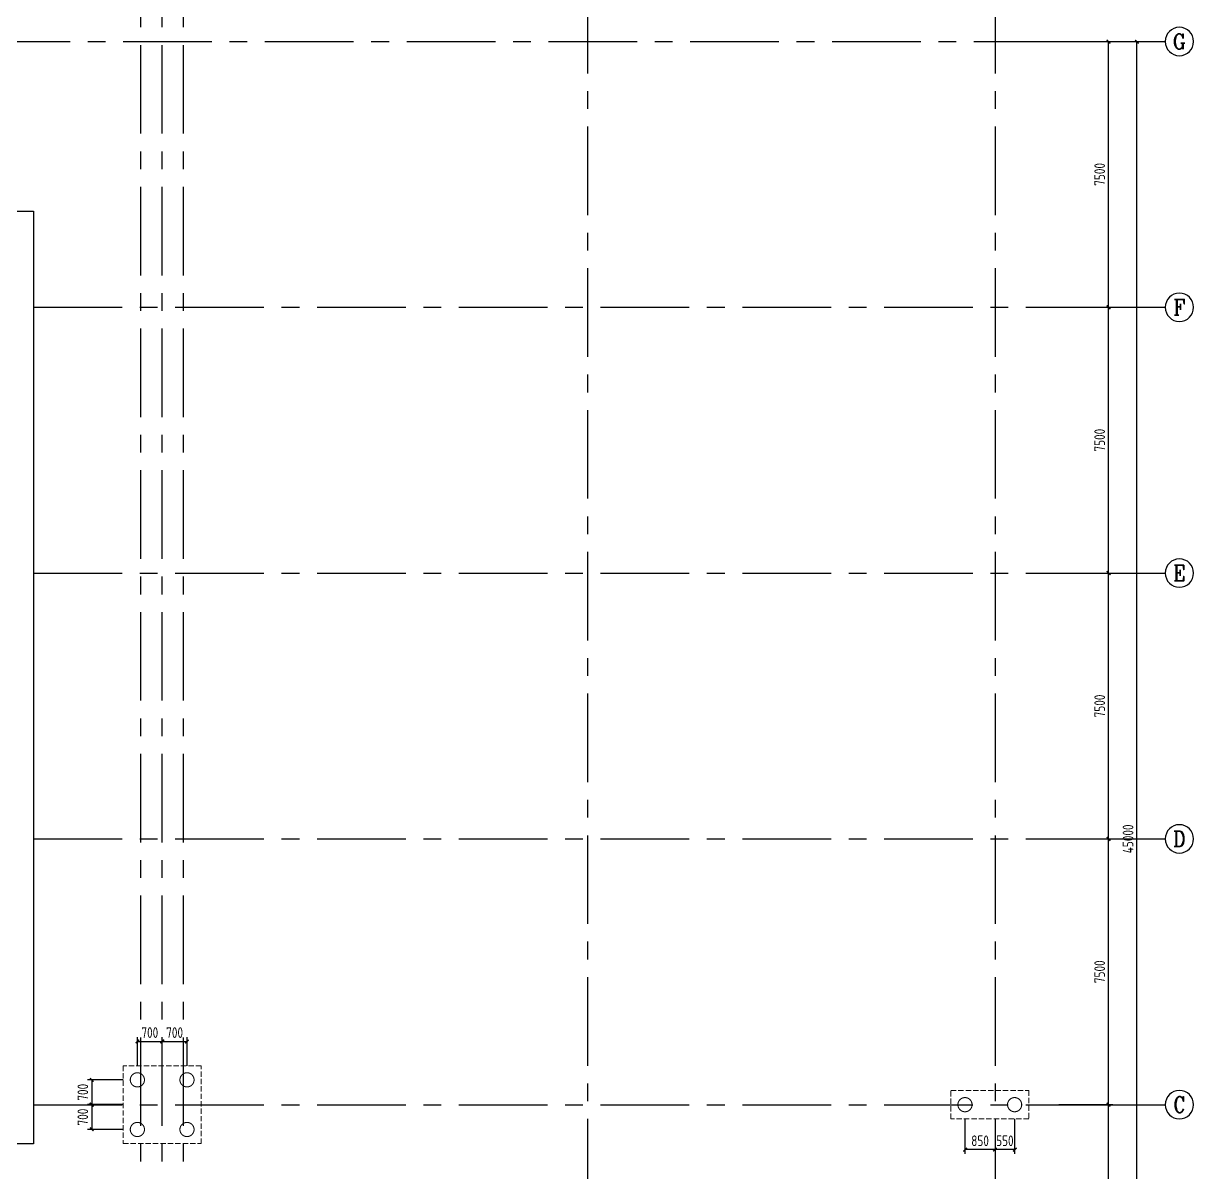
# Model space of a CAD drawing. Header units: millimetres. Extents: x 865490 to 879904, y 39442 to 44891.
# Drawn here: x 866722.9 to 867053.1, y 39652.4 to 39976.7 of the extents above; entities that cross this region are included whole.
import ezdxf
from ezdxf.enums import TextEntityAlignment as Align

# ---------------------------------------------------------------- set-up
doc = ezdxf.new("R2010")
doc.units = ezdxf.units.MM
doc.header["$LTSCALE"] = 1000
doc.header["$MEASUREMENT"] = 0
for name, pattern in [('CENTER', [2, 1.25, -0.25, 0.25, -0.25]), ('DASH', [0.35, 0.25, -0.1]), ('DOTE', [2.42, 2, -0.2, 0.02, -0.2])]:
    doc.linetypes.add(name, pattern=pattern)
for name, color, linetype in [('1507', 6, 'Continuous'), ('AXIS', 3, 'Continuous'), ('AXIS_TEXT', 7, 'Continuous'), ('DIM', 7, 'Continuous'), ('DOTE', 1, 'DOTE'), ('柱', 2, 'Continuous')]:
    doc.layers.add(name, color=color, linetype=linetype)
doc.layers.add('承台基础', color=23, linetype='Continuous', lineweight=18)
doc.styles.add('_TCH_AXIS', font='COMPLEX', dxfattribs={"bigfont": 'GBCBIG'})
doc.styles.add('COMPLEX', font='COMPLEX')
doc.styles.add('GBHZ', font='gbenor.shx', dxfattribs={"width": 0.9, "bigfont": 'gbcbig.shx'})
doc.dimstyles.new('Y', dxfattribs={"dimscale": 0, "dimtxt": 3, "dimasz": 0.01, "dimexe": 1.2, "dimexo": 1, "dimgap": 1, "dimtad": 1, "dimdec": 0, "dimlfac": 100, "dimzin": 0, "dimdsep": 46, "dimtxsty": 'GBHZ', "dimblk1": 'DX', "dimblk2": 'DX', "dimsah": 1, "dimcen": 0.09, "dimdle": 1, "dimadec": 0, "dimazin": 0, "dimtfac": 1, "dimtdec": 0, "dimtix": 1, "dimtmove": 2, "dimatfit": 3, "dimldrblk": 'DX', "dimfxl": 0, "dimtolj": 1, "dimtzin": 0, "dimarcsym": 0})
doc.dimstyles.new('Y100', dxfattribs={"dimscale": 0, "dimtxt": 3, "dimasz": 0.01, "dimexe": 1.2, "dimexo": 2, "dimgap": 1, "dimtad": 1, "dimdec": 0, "dimlfac": 100, "dimzin": 0, "dimdsep": 46, "dimtxsty": 'GBHZ', "dimblk": 'DX', "dimcen": 0.09, "dimdle": 1, "dimclrd": 7, "dimclre": 7, "dimclrt": 7, "dimadec": 0, "dimazin": 0, "dimtfac": 1, "dimtdec": 0, "dimtix": 1, "dimtmove": 2, "dimatfit": 3, "dimldrblk": 'DX', "dimfxl": 0, "dimtolj": 1, "dimtzin": 0, "dimarcsym": 0})

# ---------------------------------------------------------------- blocks, each defined once
blk = doc.blocks.new('_AXISO')
blk.add_circle((0, 0), 0.5)
at = {"layer": 'AXIS_TEXT', "style": 'COMPLEX', "width": 1.041667}
blk.add_attdef('A', text='', height=0.56, dxfattribs=at).set_placement((-0.25, -0.28), (0.25, -0.28), align=Align.FIT)
blk = doc.blocks.new('DX')
at = {"color": 0, "linetype": 'ByBlock', "const_width": 40}
blk.add_lwpolyline([(-54, -51), (46, 49)], dxfattribs=at)
blk = doc.blocks.new('*D1177')
at = {"layer": 'Defpoints', "color": 0, "transparency": 16777216}
for p in [(867013.06, 39671.59), (867029.06, 39671.59), (867013.06, 39596.59)]:
    blk.add_point(p, dxfattribs=at)
at = {"layer": 'dim', "color": 7, "lineweight": -2, "transparency": 16777216}
for p, q in [((867015.06, 39671.59), (867030.26, 39671.59)), ((867029.06, 39596.6), (867029.06, 39671.58)), ((867015.06, 39596.59), (867030.26, 39596.59))]:
    blk.add_line(p, q, dxfattribs=at)
at = {"layer": 'dim', "color": 7, "lineweight": -2, "transparency": 16777216, "xscale": 0.01, "yscale": 0.01, "zscale": 0.01}
for p, rotation in [((867029.06, 39671.59), 90), ((867029.06, 39596.59), 270)]:
    blk.add_blockref('DX', p, dxfattribs=dict(at, rotation=rotation))
at = {"layer": 'dim', "color": 7, "transparency": 16777216, "insert": (867026.56, 39634.09), "char_height": 3, "attachment_point": 5, "rotation": 90, "style": 'GBHZ'}
blk.add_mtext('\\A1;7500', dxfattribs=at)
blk = doc.blocks.new('*D1178')
at = {"layer": 'Defpoints', "color": 0, "transparency": 16777216}
for p in [(867013.06, 39746.59), (867029.06, 39746.59), (867013.06, 39671.59)]:
    blk.add_point(p, dxfattribs=at)
at = {"layer": 'dim', "color": 7, "lineweight": -2, "transparency": 16777216}
for p, q in [((867015.06, 39746.59), (867030.26, 39746.59)), ((867029.06, 39671.6), (867029.06, 39746.58)), ((867015.06, 39671.59), (867030.26, 39671.59))]:
    blk.add_line(p, q, dxfattribs=at)
at = {"layer": 'dim', "color": 7, "lineweight": -2, "transparency": 16777216, "xscale": 0.01, "yscale": 0.01, "zscale": 0.01}
for p, rotation in [((867029.06, 39746.59), 90), ((867029.06, 39671.59), 270)]:
    blk.add_blockref('DX', p, dxfattribs=dict(at, rotation=rotation))
at = {"layer": 'dim', "color": 7, "transparency": 16777216, "insert": (867026.56, 39709.09), "char_height": 3, "attachment_point": 5, "rotation": 90, "style": 'GBHZ'}
blk.add_mtext('\\A1;7500', dxfattribs=at)
blk = doc.blocks.new('*D1179')
at = {"layer": 'Defpoints', "color": 0, "transparency": 16777216}
for p in [(867013.06, 39821.59), (867029.06, 39821.59), (867013.06, 39746.59)]:
    blk.add_point(p, dxfattribs=at)
at = {"layer": 'dim', "color": 7, "lineweight": -2, "transparency": 16777216}
for p, q in [((867015.06, 39821.59), (867030.26, 39821.59)), ((867029.06, 39746.6), (867029.06, 39821.58)), ((867015.06, 39746.59), (867030.26, 39746.59))]:
    blk.add_line(p, q, dxfattribs=at)
at = {"layer": 'dim', "color": 7, "lineweight": -2, "transparency": 16777216, "xscale": 0.01, "yscale": 0.01, "zscale": 0.01}
for p, rotation in [((867029.06, 39821.59), 90), ((867029.06, 39746.59), 270)]:
    blk.add_blockref('DX', p, dxfattribs=dict(at, rotation=rotation))
at = {"layer": 'dim', "color": 7, "transparency": 16777216, "insert": (867026.56, 39784.09), "char_height": 3, "attachment_point": 5, "rotation": 90, "style": 'GBHZ'}
blk.add_mtext('\\A1;7500', dxfattribs=at)
blk = doc.blocks.new('*D1180')
at = {"layer": 'Defpoints', "color": 0, "transparency": 16777216}
for p in [(867013.06, 39896.59), (867029.06, 39896.59), (867013.06, 39821.59)]:
    blk.add_point(p, dxfattribs=at)
at = {"layer": 'dim', "color": 7, "lineweight": -2, "transparency": 16777216}
for p, q in [((867015.06, 39896.59), (867030.26, 39896.59)), ((867029.06, 39821.6), (867029.06, 39896.58)), ((867015.06, 39821.59), (867030.26, 39821.59))]:
    blk.add_line(p, q, dxfattribs=at)
at = {"layer": 'dim', "color": 7, "lineweight": -2, "transparency": 16777216, "xscale": 0.01, "yscale": 0.01, "zscale": 0.01}
for p, rotation in [((867029.06, 39896.59), 90), ((867029.06, 39821.59), 270)]:
    blk.add_blockref('DX', p, dxfattribs=dict(at, rotation=rotation))
at = {"layer": 'dim', "color": 7, "transparency": 16777216, "insert": (867026.56, 39859.09), "char_height": 3, "attachment_point": 5, "rotation": 90, "style": 'GBHZ'}
blk.add_mtext('\\A1;7500', dxfattribs=at)
blk = doc.blocks.new('*D1181')
at = {"layer": 'Defpoints', "color": 0, "transparency": 16777216}
for p in [(867013.06, 39971.59), (867029.06, 39971.59), (867013.06, 39896.59)]:
    blk.add_point(p, dxfattribs=at)
at = {"layer": 'dim', "color": 7, "lineweight": -2, "transparency": 16777216}
for p, q in [((867015.06, 39971.59), (867030.26, 39971.59)), ((867029.06, 39896.6), (867029.06, 39971.58)), ((867015.06, 39896.59), (867030.26, 39896.59))]:
    blk.add_line(p, q, dxfattribs=at)
at = {"layer": 'dim', "color": 7, "lineweight": -2, "transparency": 16777216, "xscale": 0.01, "yscale": 0.01, "zscale": 0.01}
for p, rotation in [((867029.06, 39971.59), 90), ((867029.06, 39896.59), 270)]:
    blk.add_blockref('DX', p, dxfattribs=dict(at, rotation=rotation))
at = {"layer": 'dim', "color": 7, "transparency": 16777216, "insert": (867026.56, 39934.09), "char_height": 3, "attachment_point": 5, "rotation": 90, "style": 'GBHZ'}
blk.add_mtext('\\A1;7500', dxfattribs=at)
blk = doc.blocks.new('*D1182')
at = {"layer": 'Defpoints', "color": 0, "transparency": 16777216}
for p in [(867013.06, 39971.59), (867037.06, 39971.59), (867013.06, 39521.59)]:
    blk.add_point(p, dxfattribs=at)
at = {"layer": 'dim', "color": 7, "lineweight": -2, "transparency": 16777216}
for p, q in [((867015.06, 39971.59), (867038.26, 39971.59)), ((867037.06, 39521.6), (867037.06, 39971.58)), ((867015.06, 39521.59), (867038.26, 39521.59))]:
    blk.add_line(p, q, dxfattribs=at)
at = {"layer": 'dim', "color": 7, "lineweight": -2, "transparency": 16777216, "xscale": 0.01, "yscale": 0.01, "zscale": 0.01}
for p, rotation in [((867037.06, 39971.59), 90), ((867037.06, 39521.59), 270)]:
    blk.add_blockref('DX', p, dxfattribs=dict(at, rotation=rotation))
at = {"layer": 'dim', "color": 7, "transparency": 16777216, "insert": (867034.56, 39746.59), "char_height": 3, "attachment_point": 5, "rotation": 90, "style": 'GBHZ'}
blk.add_mtext('\\A1;45000', dxfattribs=at)
blk = doc.blocks.new('*D2187')
at = {"layer": 'Defpoints', "color": 0, "linetype": 'ByBlock', "transparency": 16777216}
for p in [(867002.56, 39668.59), (866997.06, 39665.59), (866997.06, 39658.9)]:
    blk.add_point(p, dxfattribs=at)
at = {"layer": 'dim', "color": 0, "linetype": 'ByBlock', "lineweight": -2, "transparency": 16777216}
for p, q in [((867002.56, 39667.59), (867002.56, 39657.7)), ((866997.06, 39664.59), (866997.06, 39657.7)), ((866997.05, 39658.9), (866997.04, 39658.9)), ((867002.56, 39658.9), (866997.06, 39658.9)), ((867002.57, 39658.9), (867002.58, 39658.9))]:
    blk.add_line(p, q, dxfattribs=at)
at = {"layer": 'dim', "color": 0, "linetype": 'ByBlock', "lineweight": -2, "transparency": 16777216, "xscale": 0.01, "yscale": 0.01, "zscale": 0.01}
blk.add_blockref('DX', (866997.06, 39658.9), dxfattribs=at)
at = {"layer": 'dim', "color": 0, "linetype": 'ByBlock', "lineweight": -2, "transparency": 16777216, "xscale": 0.01, "yscale": 0.01, "zscale": 0.01, "rotation": 180}
blk.add_blockref('DX', (867002.56, 39658.9), dxfattribs=at)
at = {"layer": 'dim', "color": 0, "linetype": 'ByBlock', "transparency": 16777216, "insert": (866999.81, 39661.4), "char_height": 3, "attachment_point": 5, "style": 'GBHZ'}
blk.add_mtext('\\A1;550', dxfattribs=at)
blk = doc.blocks.new('*D2188')
at = {"layer": 'Defpoints', "color": 0, "linetype": 'ByBlock', "transparency": 16777216}
for p in [(866988.56, 39668.59), (866997.06, 39665.59), (866988.56, 39658.9)]:
    blk.add_point(p, dxfattribs=at)
at = {"layer": 'dim', "color": 0, "linetype": 'ByBlock', "lineweight": -2, "transparency": 16777216}
for p, q in [((866988.56, 39667.59), (866988.56, 39657.7)), ((866997.06, 39664.59), (866997.06, 39657.7)), ((866997.05, 39658.9), (866988.57, 39658.9))]:
    blk.add_line(p, q, dxfattribs=at)
at = {"layer": 'dim', "color": 0, "linetype": 'ByBlock', "lineweight": -2, "transparency": 16777216, "xscale": 0.01, "yscale": 0.01, "zscale": 0.01, "rotation": 180}
blk.add_blockref('DX', (866988.56, 39658.9), dxfattribs=at)
at = {"layer": 'dim', "color": 0, "linetype": 'ByBlock', "lineweight": -2, "transparency": 16777216, "xscale": 0.01, "yscale": 0.01, "zscale": 0.01}
blk.add_blockref('DX', (866997.06, 39658.9), dxfattribs=at)
at = {"layer": 'dim', "color": 0, "linetype": 'ByBlock', "transparency": 16777216, "insert": (866992.81, 39661.4), "char_height": 3, "attachment_point": 5, "style": 'GBHZ'}
blk.add_mtext('\\A1;850', dxfattribs=at)
blk = doc.blocks.new('*D2197')
at = {"layer": 'Defpoints', "color": 0, "transparency": 16777216}
for p in [(866753.06, 39678.59), (866742.17, 39671.59), (866753.06, 39671.59)]:
    blk.add_point(p, dxfattribs=at)
at = {"layer": '柱', "color": 7, "lineweight": -2, "transparency": 16777216}
for p, q in [((866751.06, 39678.59), (866740.97, 39678.59)), ((866742.17, 39678.58), (866742.17, 39671.6)), ((866751.06, 39671.59), (866740.97, 39671.59))]:
    blk.add_line(p, q, dxfattribs=at)
at = {"layer": '柱', "color": 7, "lineweight": -2, "transparency": 16777216, "xscale": 0.01, "yscale": 0.01, "zscale": 0.01}
for p, rotation in [((866742.17, 39678.59), 90), ((866742.17, 39671.59), 270)]:
    blk.add_blockref('DX', p, dxfattribs=dict(at, rotation=rotation))
at = {"layer": '柱', "color": 7, "transparency": 16777216, "insert": (866739.67, 39675.09), "char_height": 3, "attachment_point": 5, "rotation": 90, "style": 'GBHZ'}
blk.add_mtext('\\A1;700', dxfattribs=at)
blk = doc.blocks.new('*D2198')
at = {"layer": 'Defpoints', "color": 0, "transparency": 16777216}
for p in [(866753.06, 39671.59), (866742.17, 39664.59), (866753.06, 39664.59)]:
    blk.add_point(p, dxfattribs=at)
at = {"layer": '柱', "color": 7, "lineweight": -2, "transparency": 16777216}
for p, q in [((866751.06, 39671.59), (866740.97, 39671.59)), ((866742.17, 39671.58), (866742.17, 39664.6)), ((866751.06, 39664.59), (866740.97, 39664.59))]:
    blk.add_line(p, q, dxfattribs=at)
at = {"layer": '柱', "color": 7, "lineweight": -2, "transparency": 16777216, "xscale": 0.01, "yscale": 0.01, "zscale": 0.01}
for p, rotation in [((866742.17, 39671.59), 90), ((866742.17, 39664.59), 270)]:
    blk.add_blockref('DX', p, dxfattribs=dict(at, rotation=rotation))
at = {"layer": '柱', "color": 7, "transparency": 16777216, "insert": (866739.67, 39668.09), "char_height": 3, "attachment_point": 5, "rotation": 90, "style": 'GBHZ'}
blk.add_mtext('\\A1;700', dxfattribs=at)
blk = doc.blocks.new('*D2199')
at = {"layer": 'Defpoints', "color": 0, "transparency": 16777216}
for p in [(866762.06, 39689.42), (866762.06, 39682.59), (866755.06, 39680.59)]:
    blk.add_point(p, dxfattribs=at)
at = {"layer": '柱', "color": 7, "lineweight": -2, "transparency": 16777216}
for p, q in [((866755.06, 39682.59), (866755.06, 39690.62)), ((866755.07, 39689.42), (866762.05, 39689.42)), ((866762.06, 39684.59), (866762.06, 39690.62))]:
    blk.add_line(p, q, dxfattribs=at)
at = {"layer": '柱', "color": 7, "lineweight": -2, "transparency": 16777216, "xscale": 0.01, "yscale": 0.01, "zscale": 0.01, "rotation": 180}
blk.add_blockref('DX', (866755.06, 39689.42), dxfattribs=at)
at = {"layer": '柱', "color": 7, "lineweight": -2, "transparency": 16777216, "xscale": 0.01, "yscale": 0.01, "zscale": 0.01}
blk.add_blockref('DX', (866762.06, 39689.42), dxfattribs=at)
at = {"layer": '柱', "color": 7, "transparency": 16777216, "insert": (866758.56, 39691.92), "char_height": 3, "attachment_point": 5, "style": 'GBHZ'}
blk.add_mtext('\\A1;700', dxfattribs=at)
blk = doc.blocks.new('*D2200')
at = {"layer": 'Defpoints', "color": 0, "transparency": 16777216}
for p in [(866769.06, 39689.42), (866762.06, 39682.59), (866769.06, 39680.59)]:
    blk.add_point(p, dxfattribs=at)
at = {"layer": '柱', "color": 7, "lineweight": -2, "transparency": 16777216}
for p, q in [((866762.06, 39684.59), (866762.06, 39690.62)), ((866762.07, 39689.42), (866769.05, 39689.42)), ((866769.06, 39682.59), (866769.06, 39690.62))]:
    blk.add_line(p, q, dxfattribs=at)
at = {"layer": '柱', "color": 7, "lineweight": -2, "transparency": 16777216, "xscale": 0.01, "yscale": 0.01, "zscale": 0.01, "rotation": 180}
blk.add_blockref('DX', (866762.06, 39689.42), dxfattribs=at)
at = {"layer": '柱', "color": 7, "lineweight": -2, "transparency": 16777216, "xscale": 0.01, "yscale": 0.01, "zscale": 0.01}
blk.add_blockref('DX', (866769.06, 39689.42), dxfattribs=at)
at = {"layer": '柱', "color": 7, "transparency": 16777216, "insert": (866765.56, 39691.92), "char_height": 3, "attachment_point": 5, "style": 'GBHZ'}
blk.add_mtext('\\A1;700', dxfattribs=at)

msp = doc.modelspace()

# ---------------------------------------------------------------- linework, layer by layer
at = {"layer": '1507', "linetype": 'ByBlock', "const_width": 0.3}
for points in [[(866753.058, 39678.586, 1), (866757.058, 39678.586, 1)], [(866767.058, 39678.586, 1), (866771.058, 39678.586, 1)], [(866990.558, 39671.586, -1), (866986.558, 39671.586, -1)], [(867004.558, 39671.586, -1), (867000.558, 39671.586, -1)], [(866753.058, 39664.586, 1), (866757.058, 39664.586, 1)], [(866767.058, 39664.586, 1), (866771.058, 39664.586, 1)]]:
    msp.add_lwpolyline(points, format="xyb", close=True, dxfattribs=at)
at = {"layer": 'AXIS', "color": 0}
for p, q in [((867013.058, 39971.586), (867045.058, 39971.586)), ((867013.058, 39896.586), (867045.058, 39896.586)), ((867013.058, 39821.586), (867045.058, 39821.586)), ((867013.058, 39746.586), (867045.058, 39746.586)), ((867013.058, 39671.586), (867045.058, 39671.586))]:
    msp.add_line(p, q, dxfattribs=at)
at = {"layer": 'DOTE', "linetype": 'CENTER', "ltscale": 0.02}
for p, q in [((866756.058, 39505.586), (866756.058, 39987.586)), ((866762.058, 39505.586), (866762.058, 39987.586)), ((866768.058, 39505.586), (866768.058, 39987.586)), ((866882.058, 39987.586), (866882.058, 39505.586)), ((866997.058, 39987.586), (866997.058, 39505.586)), ((866511.058, 39971.586), (867013.058, 39971.586)), ((866725.767, 39896.586), (867013.058, 39896.586)), ((866725.767, 39821.586), (867013.058, 39821.586)), ((866725.767, 39746.586), (867013.058, 39746.586)), ((866725.767, 39671.586), (867013.058, 39671.586))]:
    msp.add_line(p, q, dxfattribs=at)
at = {"layer": '承台基础', "color": 2, "linetype": 'DASH', "ltscale": 0.006}
for points in [[(866773.058, 39682.586), (866751.058, 39682.586), (866751.058, 39660.586), (866773.058, 39660.586)], [(867006.558, 39667.586), (866984.558, 39667.586), (866984.558, 39675.586), (867006.558, 39675.586)]]:
    msp.add_lwpolyline(points, close=True, dxfattribs=at)
at = {"layer": '柱'}
msp.add_lwpolyline([(866584.662, 39923.75), (866725.767, 39923.75), (866725.767, 39660.537), (866584.662, 39660.537)], close=True, dxfattribs=at)

# ---------------------------------------------------------------- block references
at = {"layer": 'AXIS', "color": 0}
ref = msp.add_blockref('_AXISO', (867049.058, 39971.586), dxfattribs=dict(at, xscale=-8, yscale=8, zscale=8))
ref.add_attrib('A', 'G', dxfattribs={"layer": 'AXIS_TEXT', "color": 0, "height": 4.252, "style": '_TCH_AXIS'}).set_placement((867047.235, 39969.46), (867050.88, 39969.46), align=Align.FIT)
ref = msp.add_blockref('_AXISO', (867049.058, 39896.586), dxfattribs=dict(at, xscale=-8, yscale=8, zscale=8))
ref.add_attrib('A', 'F', dxfattribs={"layer": 'AXIS_TEXT', "color": 0, "height": 4.454, "style": '_TCH_AXIS'}).set_placement((867047.361, 39894.359), (867050.754, 39894.359), align=Align.FIT)
ref = msp.add_blockref('_AXISO', (867049.058, 39821.586), dxfattribs=dict(at, xscale=-8, yscale=8, zscale=8))
ref.add_attrib('A', 'E', dxfattribs={"layer": 'AXIS_TEXT', "color": 0, "height": 4.454, "style": '_TCH_AXIS'}).set_placement((867047.361, 39819.359), (867050.754, 39819.359), align=Align.FIT)
ref = msp.add_blockref('_AXISO', (867049.058, 39746.586), dxfattribs=dict(at, xscale=-8, yscale=8, zscale=8))
ref.add_attrib('A', 'D', dxfattribs={"layer": 'AXIS_TEXT', "color": 0, "height": 4.353, "style": '_TCH_AXIS'}).set_placement((867047.296, 39744.41), (867050.819, 39744.41), align=Align.FIT)
ref = msp.add_blockref('_AXISO', (867049.058, 39671.586), dxfattribs=dict(at, xscale=-8, yscale=8, zscale=8))
ref.add_attrib('A', 'C', dxfattribs={"layer": 'AXIS_TEXT', "color": 0, "height": 4.557, "style": '_TCH_AXIS'}).set_placement((867047.43, 39669.307), (867050.685, 39669.307), align=Align.FIT)

# ---------------------------------------------------------------- dimensions: what is measured, and where the dimension line sits
at = {"layer": 'dim'}
for base, p1, p2, picture, middle in [((867029.058, 39971.586), (867013.058, 39896.586), (867013.058, 39971.586), '*D1181', (867026.558, 39934.086)), ((867037.058, 39971.586), (867013.058, 39521.586), (867013.058, 39971.586), '*D1182', (867034.558, 39746.586)), ((867029.058, 39896.586), (867013.058, 39821.586), (867013.058, 39896.586), '*D1180', (867026.558, 39859.086)), ((867029.058, 39821.586), (867013.058, 39746.586), (867013.058, 39821.586), '*D1179', (867026.558, 39784.086)), ((867029.058, 39746.586), (867013.058, 39671.586), (867013.058, 39746.586), '*D1178', (867026.558, 39709.086)), ((867029.058, 39671.586), (867013.058, 39596.586), (867013.058, 39671.586), '*D1177', (867026.558, 39634.086))]:
    dim = msp.add_linear_dim(base=base, p1=p1, p2=p2, angle=90, dimstyle='Y100', override={"dimscale": 1}, dxfattribs=at)
    dim.commit()
    dim.dimension.update_dxf_attribs({"geometry": picture, "text_midpoint": middle})
at = {"layer": 'dim', "linetype": 'ByBlock'}
for base, p1, p2, picture, middle in [((866988.558, 39658.898), (866997.058, 39665.586), (866988.558, 39668.586), '*D2188', (866992.808, 39661.398)), ((866997.058, 39658.898), (867002.558, 39668.586), (866997.058, 39665.586), '*D2187', (866999.808, 39661.398))]:
    dim = msp.add_linear_dim(base=base, p1=p1, p2=p2, angle=180, dimstyle='Y', override={"dimscale": 1}, dxfattribs=at)
    dim.commit()
    dim.dimension.update_dxf_attribs({"geometry": picture, "text_midpoint": middle})
at = {"layer": '柱'}
for base, p1, p2, picture, middle in [((866762.058, 39689.416), (866755.058, 39680.586), (866762.058, 39682.586), '*D2199', (866758.558, 39691.916)), ((866769.058, 39689.416), (866762.058, 39682.586), (866769.058, 39680.586), '*D2200', (866765.558, 39691.916))]:
    dim = msp.add_linear_dim(base=base, p1=p1, p2=p2, dimstyle='Y100', override={"dimscale": 1, "dimfxl": 2}, dxfattribs=at)
    dim.commit()
    dim.dimension.update_dxf_attribs({"geometry": picture, "text_midpoint": middle})
for base, p1, p2, picture, middle in [((866742.17, 39671.586), (866753.058, 39678.586), (866753.058, 39671.586), '*D2197', (866739.67, 39675.086)), ((866742.17, 39664.586), (866753.058, 39671.586), (866753.058, 39664.586), '*D2198', (866739.67, 39668.086))]:
    dim = msp.add_linear_dim(base=base, p1=p1, p2=p2, angle=90, dimstyle='Y100', override={"dimscale": 1, "dimfxl": 2}, dxfattribs=at)
    dim.commit()
    dim.dimension.update_dxf_attribs({"geometry": picture, "text_midpoint": middle})

doc.saveas('drawing.dxf')
